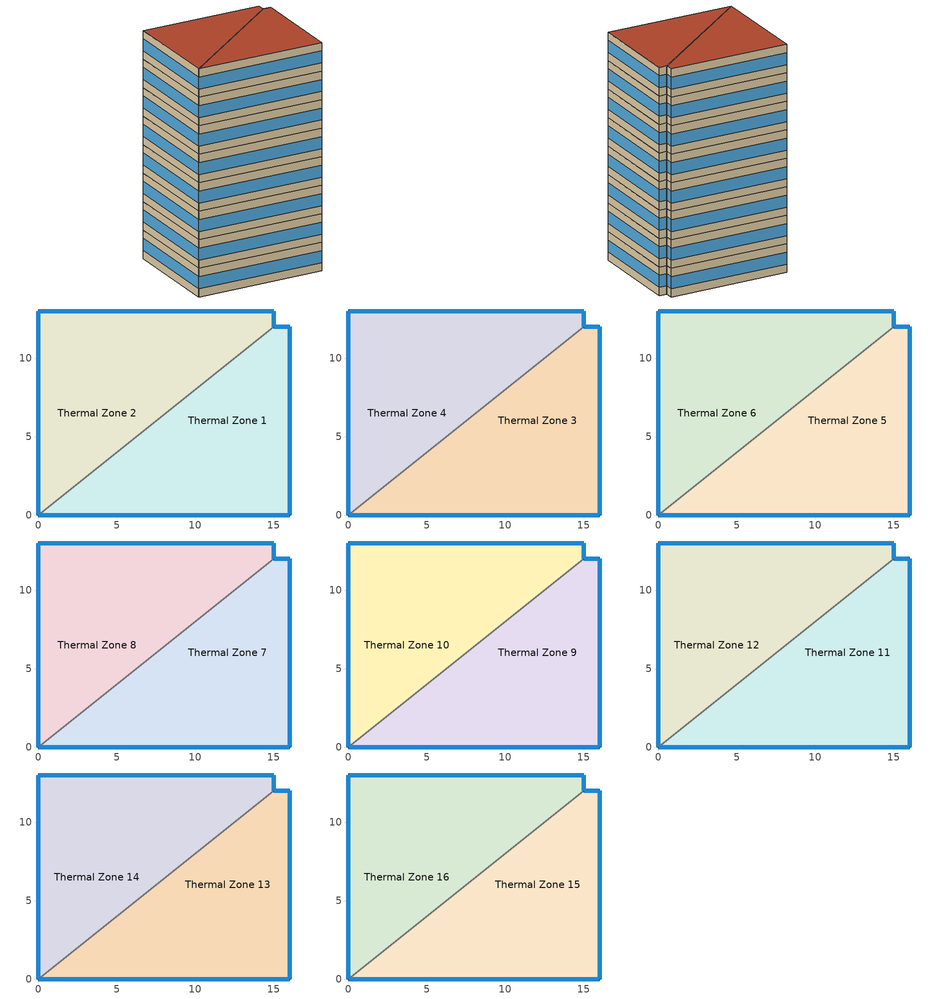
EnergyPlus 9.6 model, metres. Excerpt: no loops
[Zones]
Thermal Zone 1
 floor ground (ExtSlabCarpet): 0,0 15,12 16,12 16,0 z0
 wall outside (Ext Wall): 0,0 16,0 16,12 15,12 z0:3.5
 wall to Thermal Zone 2 (Interior Wall): 15,12 0,0 z0:3.5
 window (Ext Window): 16,0.01 16,11.99 / 15.99,12 15.01,12 / 0.01,0 15.99,0 z1.02:2.49
Thermal Zone 2
 floor ground (ExtSlabCarpet): 15,13 15,12 0,0 0,13 z0
 wall outside (Ext Wall): 15,12 15,13 0,13 0,0 z0:3.5
 window (Ext Window): 15,12.01 15,12.99 / 14.99,13 0.01,13 / 0,12.99 0,0.01 z1.02:2.49
Thermal Zone 3
 floor to Thermal Zone 1 (Interior Floor): 0,0 15,12 16,12 16,0 z3.5
 wall outside (Ext Wall): 0,0 16,0 16,12 15,12 z3.5:7
 wall to Thermal Zone 4 (Interior Wall): 15,12 0,0 z3.5:7
 window (Ext Window): 16,0.01 16,11.99 / 15.99,12 15.01,12 / 0.01,0 15.99,0 z4.52:5.99
Thermal Zone 4
 floor to Thermal Zone 2 (Interior Floor): 0,0 0,13 15,13 15,12 z3.5
 wall outside (Ext Wall): 15,12 15,13 0,13 0,0 z3.5:7
 window (Ext Window): 15,12.01 15,12.99 / 14.99,13 0.01,13 / 0,12.99 0,0.01 z4.52:5.99
Thermal Zone 5
 floor to Thermal Zone 3 (Interior Floor): 0,0 15,12 16,12 16,0 z7
 wall outside (Ext Wall): 0,0 16,0 16,12 15,12 z7:10.5
 wall to Thermal Zone 6 (Interior Wall): 15,12 0,0 z7:10.5
 window (Ext Window): 16,0.01 16,11.99 / 15.99,12 15.01,12 / 0.01,0 15.99,0 z8.02:9.49
Thermal Zone 6
 floor to Thermal Zone 4 (Interior Floor): 0,0 0,13 15,13 15,12 z7
 wall outside (Ext Wall): 15,12 15,13 0,13 0,0 z7:10.5
 window (Ext Window): 15,12.01 15,12.99 / 14.99,13 0.01,13 / 0,12.99 0,0.01 z8.02:9.49
Thermal Zone 7
 floor to Thermal Zone 5 (Interior Floor): 0,0 15,12 16,12 16,0 z10.5
 wall outside (Ext Wall): 0,0 16,0 16,12 15,12 z10.5:14
 wall to Thermal Zone 8 (Interior Wall): 15,12 0,0 z10.5:14
 window (Ext Window): 16,0.01 16,11.99 / 15.99,12 15.01,12 / 0.01,0 15.99,0 z11.52:12.99
Thermal Zone 8
 floor to Thermal Zone 6 (Interior Floor): 0,0 0,13 15,13 15,12 z10.5
 wall outside (Ext Wall): 15,12 15,13 0,13 0,0 z10.5:14
 window (Ext Window): 15,12.01 15,12.99 / 14.99,13 0.01,13 / 0,12.99 0,0.01 z11.52:12.99
Thermal Zone 9
 floor to Thermal Zone 7 (Interior Floor): 0,0 15,12 16,12 16,0 z14
 wall outside (Ext Wall): 0,0 16,0 16,12 15,12 z14:17.5
 wall to Thermal Zone 10 (Interior Wall): 15,12 0,0 z14:17.5
 window (Ext Window): 16,0.01 16,11.99 / 15.99,12 15.01,12 / 0.01,0 15.99,0 z15.02:16.49
Thermal Zone 10
 floor to Thermal Zone 8 (Interior Floor): 0,0 0,13 15,13 15,12 z14
 wall outside (Ext Wall): 15,12 15,13 0,13 0,0 z14:17.5
 window (Ext Window): 15,12.01 15,12.99 / 14.99,13 0.01,13 / 0,12.99 0,0.01 z15.02:16.49
Thermal Zone 11
 floor to Thermal Zone 9 (Interior Floor): 0,0 15,12 16,12 16,0 z17.5
 wall outside (Ext Wall): 0,0 16,0 16,12 15,12 z17.5:21
 wall to Thermal Zone 12 (Interior Wall): 15,12 0,0 z17.5:21
 window (Ext Window): 16,0.01 16,11.99 / 15.99,12 15.01,12 / 0.01,0 15.99,0 z18.52:19.99
Thermal Zone 12
 floor to Thermal Zone 10 (Interior Floor): 0,0 0,13 15,13 15,12 z17.5
 wall outside (Ext Wall): 15,12 15,13 0,13 0,0 z17.5:21
 window (Ext Window): 15,12.01 15,12.99 / 14.99,13 0.01,13 / 0,12.99 0,0.01 z18.52:19.99
Thermal Zone 13
 floor to Thermal Zone 11 (Interior Floor): 0,0 15,12 16,12 16,0 z21
 wall outside (Ext Wall): 0,0 16,0 16,12 15,12 z21:24.5
 wall to Thermal Zone 14 (Interior Wall): 15,12 0,0 z21:24.5
 window (Ext Window): 16,0.01 16,11.99 / 15.99,12 15.01,12 / 0.01,0 15.99,0 z22.02:23.49
Thermal Zone 14
 floor to Thermal Zone 12 (Interior Floor): 0,0 0,13 15,13 15,12 z21
 wall outside (Ext Wall): 15,12 15,13 0,13 0,0 z21:24.5
 window (Ext Window): 15,12.01 15,12.99 / 14.99,13 0.01,13 / 0,12.99 0,0.01 z22.02:23.49
Thermal Zone 15
 floor to Thermal Zone 13 (Interior Floor): 0,0 15,12 16,12 16,0 z24.5
 wall outside (Ext Wall): 0,0 16,0 16,12 15,12 z24.5:28
 wall to Thermal Zone 16 (Interior Wall): 15,12 0,0 z24.5:28
 window (Ext Window): 16,0.01 16,11.99 / 15.99,12 15.01,12 / 0.01,0 15.99,0 z25.52:26.99
 roof outside (Ext Roof): 0,0 16,0 16,12 15,12 z28
Thermal Zone 16
 floor to Thermal Zone 14 (Interior Floor): 0,0 0,13 15,13 15,12 z24.5
 wall outside (Ext Wall): 15,12 15,13 0,13 0,0 z24.5:28
 window (Ext Window): 15,12.01 15,12.99 / 14.99,13 0.01,13 / 0,12.99 0,0.01 z25.52:26.99
 roof outside (Ext Roof): 0,0 15,12 15,13 0,13 z28
[Building]
Building 1: North Axis {deg}=-0
[Site:Location]
Washington Dc Dulles IntL Ar: Latitude {deg}=38.98; Longitude {deg}=-77.47; Time Zone {hr}=-5; Elevation {m}=82
[SizingPeriod:DesignDay] Day of Month=21; Dry-Bulb Temperature Range Modifier Type=DefaultMultipliers; Barometric Pressure {Pa}=86790; Rain Indicator=No; Snow Indicator=No; Daylight Saving Time Indicator=No; Begin Environment Reset Mode=FullResetAtBeginEnvironment
Name | Month | Day Type | Maximum Dry-Bulb Temperature {C} | Daily Dry-Bulb Temperature Range {deltaC} | Humidity Condition Type | Wetbulb or DewPoint at Maximum Dry-Bulb {C} | Wind Speed {m/s} | Wind Direction {deg} | Solar Model Indicator | ASHRAE Clear Sky Optical Depth for Beam Irradiance (taub) | ASHRAE Clear Sky Optical Depth for Diffuse Irradiance (taud) | Enthalpy at Maximum Dry-Bulb {J/kg} | Sky Clearness
SALT-LAKE-CITY-IAP Ann Clg .4% Condns DB=>MWB | 7 | SummerDesignDay | 36.5 | 14.4 | Wetbulb | 17.1 | 5 | 340 | ASHRAETau | 0.339 | 2.366
SALT-LAKE-CITY-IAP Ann Clg .4% Condns DP=>MDB | 7 | SummerDesignDay | 22.5 | 14.4 | Dewpoint | 15.6 | 5 | 340 | ASHRAETau | 0.339 | 2.366
SALT-LAKE-CITY-IAP Ann Clg .4% Condns Enth=>MDB | 7 | SummerDesignDay | 30.8 | 14.4 | Enthalpy |  | 5 | 340 | ASHRAETau | 0.339 | 2.366 | 59300
SALT-LAKE-CITY-IAP Ann Clg .4% Condns WB=>MDB | 7 | SummerDesignDay | 31.2 | 14.4 | Wetbulb | 19 | 5 | 340 | ASHRAETau | 0.339 | 2.366
SALT-LAKE-CITY-IAP Ann Htg 99.6% Condns DB | 1 | WinterDesignDay | -12.4 | 0 | Wetbulb | -12.4 | 2.6 | 140 | ASHRAEClearSky |  |  |  | 0
SALT-LAKE-CITY-IAP Ann Htg Wind 99.6% Condns WS=>MCDB | 1 | WinterDesignDay | 6.8 | 0 | Wetbulb | 6.8 | 12.4 | 140 | ASHRAEClearSky |  |  |  | 0
SALT-LAKE-CITY-IAP Ann Hum_n 99.6% Condns DP=>MCDB | 1 | WinterDesignDay | -10.7 | 0 | Dewpoint | -16.2 | 2.6 | 140 | ASHRAEClearSky |  |  |  | 0
[Material] Thermal Absorptance=0.9
Name | Roughness | Thickness m | Conductivity W/m-K | Density kg/m3 | Specific Heat J/kg-K | Solar Absorptance | Visible Absorptance
wall brick | Smooth | 0.25 | 0.7 | 1800 | 829 | 0.65 | 0.65
roof concrete | MediumRough | 0.2 | 0.5 | 2243 | 837 | 0.65 | 0.65
Wall Insulation [30]; Roof Insulation [30] | MediumRough | 0.1693 | 0.049 | 265 | 836.8 | 0.7 | 0.7
F16 Acoustic tile | MediumSmooth | 0.0191 | 0.06 | 368 | 590 | 0.3 | 0.3
M11 100mm lightweight concrete | MediumRough | 0.1016 | 0.53 | 1280 | 840 | 0.5 | 0.5
MAT-CC05 4 HW CONCRETE | Rough | 0.1016 | 1.311 | 2240 | 836.8 | 0.85 | 0.85
G01a 19mm gypsum board | MediumSmooth | 0.019 | 0.16 | 800 | 1090 | 0.4 | 0.4
[Material:AirGap]
Name | Thermal Resistance m2-K/W
F04 Wall air space resistance | 0.15
F05 Ceiling air space resistance | 0.18
[Material:NoMass]
CP02 CARPET PAD: Roughness=Smooth; Thermal Resistance m2-K/W=0.1; Thermal Absorptance=0.9; Solar Absorptance=0.8; Visible Absorptance=0.8
[WindowMaterial:SimpleGlazingSystem]
Window Material Simple Glazing System: U-Factor W/m2-K=2.2; Solar Heat Gain Coefficient=0.35
[Construction]
Ext Roof: roof concrete, Roof Insulation [30]
Ext Wall: wall brick, Wall Insulation [30]
Ext Window: Window Material Simple Glazing System
ExtSlabCarpet: MAT-CC05 4 HW CONCRETE, CP02 CARPET PAD
Interior Floor: F16 Acoustic tile, F05 Ceiling air space resistance, M11 100mm lightweight concrete
Interior Wall: G01a 19mm gypsum board, F04 Wall air space resistance, G01a 19mm gypsum board
[Zone]
Thermal Zone 1; Thermal Zone 2: 0, 0, 0, 0, , 1, , , , , , Yes
Thermal Zone 3; Thermal Zone 4: 0, 0, 0, 3.5, , 1, , , , , , Yes
Thermal Zone 5; Thermal Zone 6: 0, 0, 0, 7, , 1, , , , , , Yes
Thermal Zone 7; Thermal Zone 8: 0, 0, 0, 10.5, , 1, , , , , , Yes
Thermal Zone 9; Thermal Zone 10: 0, 0, 0, 14, , 1, , , , , , Yes
Thermal Zone 11; Thermal Zone 12: 0, 0, 0, 17.5, , 1, , , , , , Yes
Thermal Zone 13; Thermal Zone 14: 0, 0, 0, 21, , 1, , , , , , Yes
Thermal Zone 15; Thermal Zone 16: 0, 0, 0, 24.5, , 1, , , , , , Yes
[AvailabilityManager:Scheduled] Schedule=Always On Discrete
VAV with Reheat 1 Availability Manager; Air Loop HVAC Outdoor Air System 1 Availability Manager
[Schedule:Constant]
Always On Discrete: Hourly Value=1
